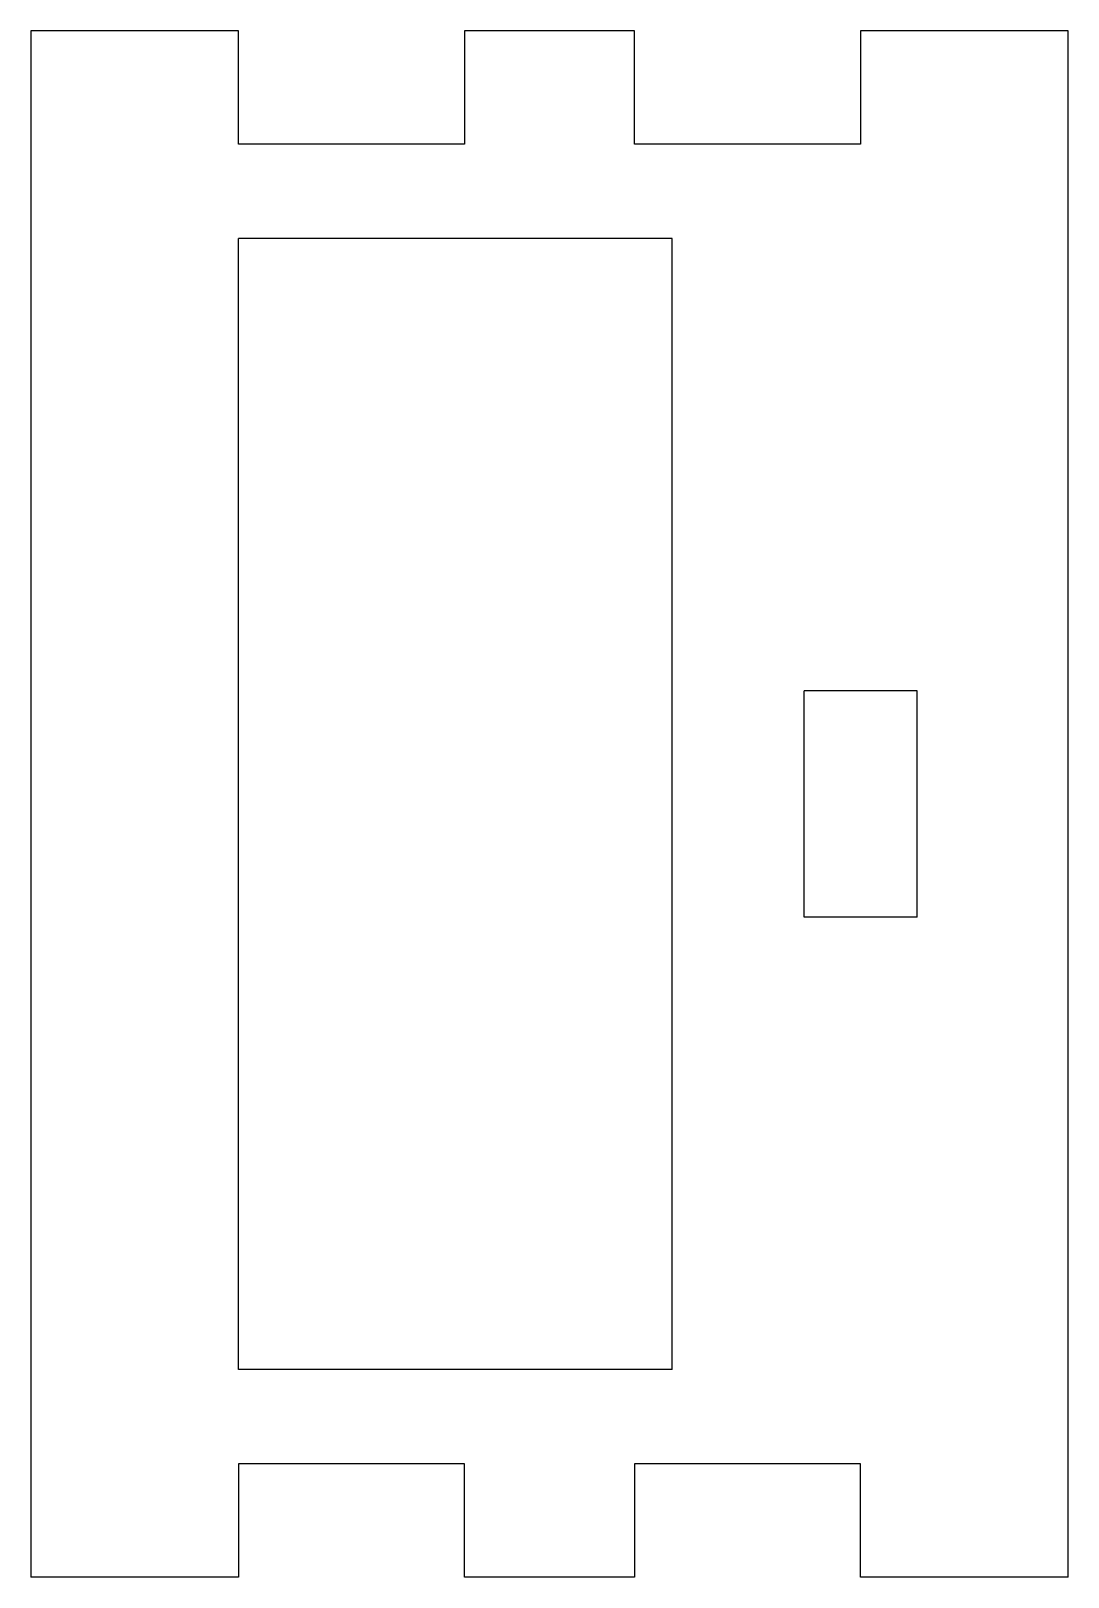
# Model space of a CAD drawing. Header units: millimetres. Extents: x -22 to 33, y -41 to 41.
import ezdxf

# ---------------------------------------------------------------- set-up
doc = ezdxf.new("R2010")
doc.units = ezdxf.units.MM
doc.layers.add('Shape2DView001', color=7, linetype='CONTINUOUS')

msp = doc.modelspace()

# ---------------------------------------------------------------- linework, layer by layer
at = {"layer": 'Shape2DView001'}
for p, q in [((-11, 41), (-22, 41)), ((-22, 41), (-22, -41)), ((-11, 35), (-11, 41)), ((10, 41), (1, 41)), ((1, 41), (1, 35)), ((10, 35), (10, 41)), ((33, 41), (22, 41)), ((22, 41), (22, 35)), ((33, -41), (33, 41)), ((1, 35), (-11, 35)), ((22, 35), (10, 35)), ((12, 30), (-11, 30)), ((-11, -30), (-11, 30)), ((12, -30), (12, 30)), ((25, 6), (19, 6)), ((19, -6), (19, 6)), ((25, -6), (25, 6)), ((25, -6), (19, -6)), ((12, -30), (-11, -30)), ((1, -35), (-11, -35)), ((-11, -35), (-11, -41)), ((1, -41), (1, -35)), ((22, -35), (10, -35)), ((10, -35), (10, -41)), ((22, -41), (22, -35)), ((-11, -41), (-22, -41)), ((10, -41), (1, -41)), ((33, -41), (22, -41))]:
    msp.add_line(p, q, dxfattribs=at)

doc.saveas('drawing.dxf')
